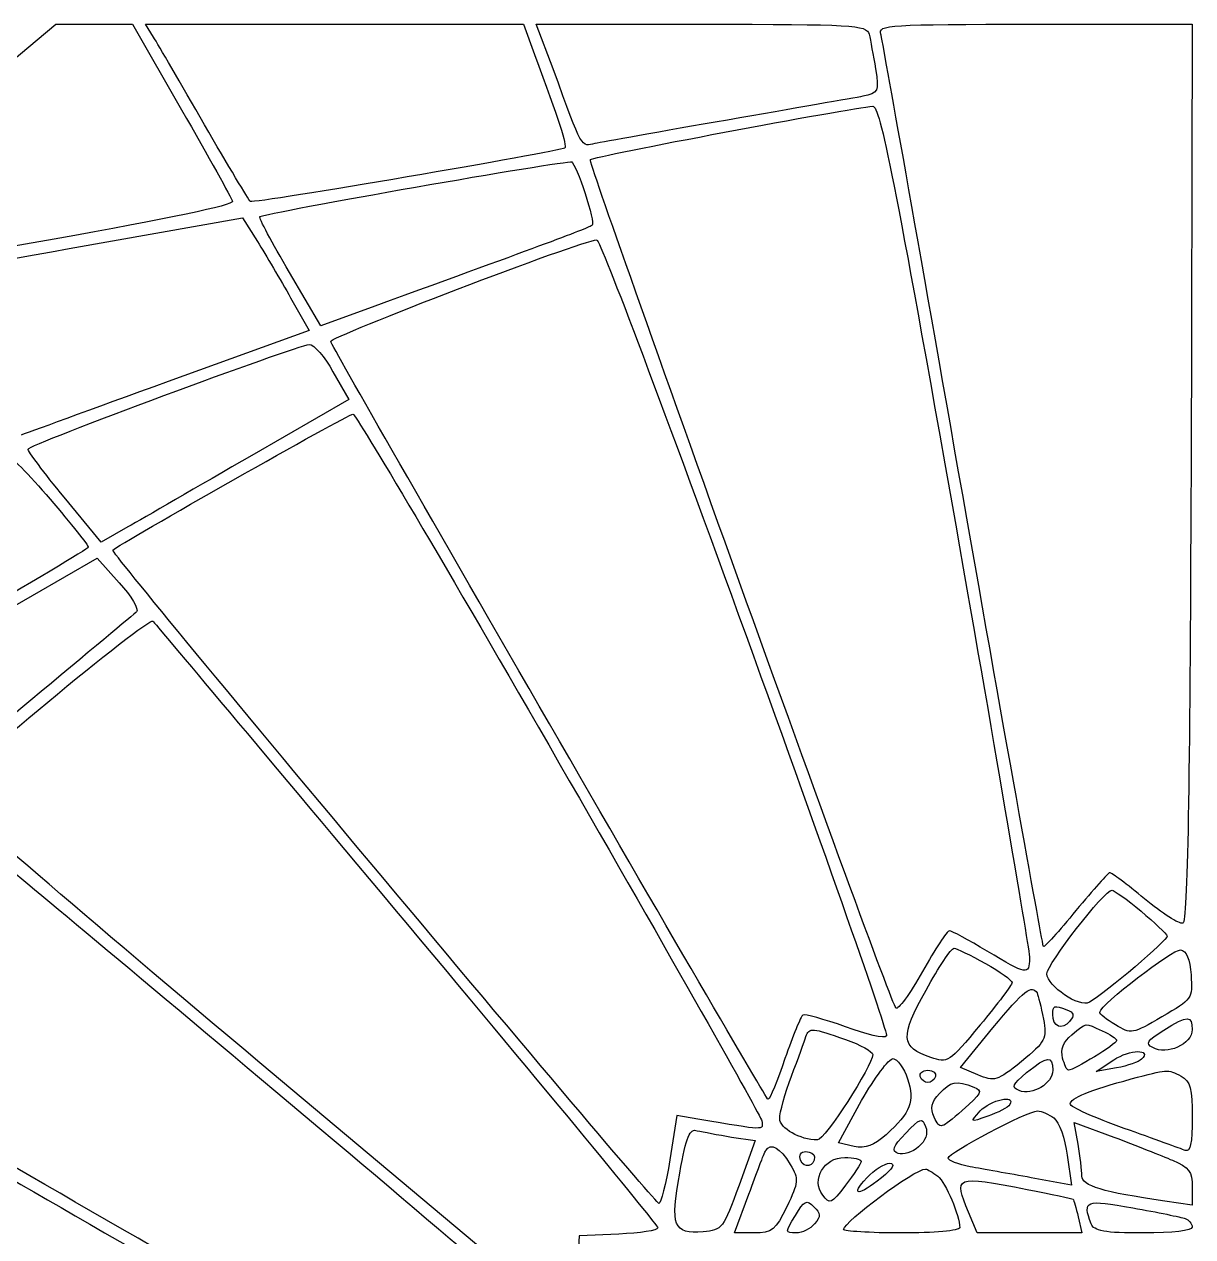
# Model space of a CAD drawing. Extents: x 10 to 239, y 73 to 305.
# Drawn here: x 64.6 to 121.4, y 188.3 to 247.2 of the extents above; entities that cross this region are included whole.
import ezdxf

# ---------------------------------------------------------------- set-up
doc = ezdxf.new("R2010")
doc.units = 0
doc.layers.get('0').update_dxf_attribs({"linetype": 'CONTINUOUS'})

msp = doc.modelspace()

# ---------------------------------------------------------------- linework, layer by layer
at = {"color": 7}
for points in [[(63.923333, 245.293444), (66.152889, 247.156111), (68.015556, 247.156111), (69.878222, 247.156111), (72.248889, 243.007444), (72.248889, 243.007444)], [(70.894222, 246.535222), (70.499111, 247.156111), (79.671333, 247.156111), (88.871778, 247.156111), (89.408, 245.688556), (89.408, 245.688556)], [(90.311111, 244.983), (89.492667, 247.156111), (97.507778, 247.156111)], [(113.707333, 247.156111), (121.355556, 247.156111), (121.299111, 225.368556), (121.299111, 225.368556)], [(105.664, 246.676333), (105.664, 246.676333)], [(91.863333, 238.943444), (91.863333, 238.943444)], [(66.802, 236.262333), (75.212222, 237.758111), (75.946, 236.601)], [(66.068222, 236.713889), (57.319333, 235.189889), (56.754889, 235.895444)], [(81.646889, 233.468333), (79.022222, 232.508778), (77.498222, 235.105222)], [(77.554667, 233.863444), (78.457778, 232.283), (71.599778, 229.799444)], [(77.554667, 233.863444), (77.554667, 233.863444)], [(79.614889, 230.279222), (80.376889, 228.924556), (75.663778, 226.215222)], [(79.614889, 230.279222), (79.614889, 230.279222)], [(65.870667, 224.098556), (65.870667, 224.098556)], [(69.652444, 222.743889), (68.354222, 222.010111), (66.548, 224.183222)], [(109.869111, 222.828556), (109.869111, 222.828556)], [(56.783111, 212.922556), (55.597778, 213.995), (61.863111, 217.607444), (68.156667, 221.219889), (69.229111, 220.034556)], [(70.075778, 218.623444), (70.075778, 218.623444)], [(99.680889, 217.466333), (99.680889, 217.466333)], [(64.939333, 214.333667), (60.000444, 210.213222), (59.012667, 211.031667)], [(90.593333, 211.285667), (90.593333, 211.285667)], [(118.872, 204.089), (118.872, 204.089)], [(83.227333, 203.439889), (83.227333, 203.439889)], [(111.308444, 201.549), (111.308444, 201.549)], [(121.299111, 200.984556), (121.299111, 200.984556)], [(113.820222, 200.109667), (113.820222, 200.109667)], [(115.259556, 199.291222), (115.259556, 199.291222)], [(110.941556, 196.130333), (110.094889, 196.497222), (111.675333, 198.416333)], [(116.981111, 198.275222), (116.981111, 198.275222)], [(121.355556, 198.331667), (121.355556, 198.331667)], [(104.506889, 197.851889), (104.506889, 197.851889)], [(93.500222, 188.397444), (91.581111, 188.312778), (91.44, 186.139667), (91.298889, 183.938333), (76.058889, 196.723)], [(117.686667, 196.469), (116.698889, 196.299667), (117.545556, 196.864111)], [(118.900222, 196.892333), (118.900222, 196.892333)], [(114.582222, 196.356111), (114.582222, 196.356111)], [(107.526667, 195.932778), (107.526667, 195.932778)], [(108.881333, 196.045667), (108.881333, 196.045667)], [(110.744, 195.537667), (110.744, 195.537667)], [(120.819333, 196.073889), (120.819333, 196.073889)], [(77.554667, 194.719222), (77.554667, 194.719222)], [(104.930222, 192.659), (104.168222, 192.828333), (105.297111, 194.888556)], [(112.493778, 194.691), (112.493778, 194.691)], [(97.338444, 193.985444), (96.322444, 194.154778), (95.983778, 192.009889)], [(114.638667, 194.041889), (114.638667, 194.041889)], [(115.824, 192.771889), (115.626444, 193.816111), (117.545556, 193.110556)], [(98.975333, 193.110556), (100.132444, 192.941222), (99.342222, 190.768111)], [(98.975333, 193.110556), (98.975333, 193.110556)], [(108.062889, 192.630778), (108.062889, 192.630778)], [(103.011111, 192.151), (103.011111, 192.151)], [(115.287778, 192.235667), (115.485333, 190.768111), (113.538, 191.135)], [(120.396, 191.981667), (120.396, 191.981667)], [(101.825778, 191.784111), (101.825778, 191.784111)], [(105.268889, 191.925222), (105.268889, 191.925222)], [(106.256667, 191.135), (106.256667, 191.135)], [(108.994222, 191.219667), (108.994222, 191.219667)], [(100.076, 188.453889), (99.116444, 188.453889), (99.822, 190.344778)], [(113.340444, 190.570556), (113.340444, 190.570556)], [(121.355556, 190.683444), (121.355556, 189.808556), (120.029111, 190.006111)], [(115.824, 189.244111), (115.993333, 188.453889), (113.453333, 188.453889), (110.913333, 188.453889), (110.49, 189.469889)], [(121.016889, 189.159444), (121.016889, 189.159444)], [(103.011111, 188.905444), (103.011111, 188.905444)]]:
    msp.add_lwpolyline(points, dxfattribs=at)
for points in [[(97.507778, 247.156111), (104.902, 247.156111), (105.522889, 247.127889), (105.664, 246.676333)], [(106.228444, 246.676333), (106.087333, 247.127889), (106.567111, 247.156111), (113.707333, 247.156111)], [(73.377778, 242.273667), (72.220667, 244.277444), (71.12, 246.168333), (70.894222, 246.535222)], [(105.664, 246.676333), (105.720444, 246.394111), (105.861556, 245.632111), (105.974444, 244.983)], [(110.207778, 224.296111), (108.091111, 236.318778), (106.313111, 246.394111), (106.228444, 246.676333)], [(89.408, 245.688556), (90.593333, 242.499444), (90.988444, 241.257667), (90.875556, 241.144778)], [(92.343111, 241.370556), (91.665778, 241.201222), (91.750444, 241.031889), (90.311111, 244.983)], [(105.974444, 244.983), (106.143778, 243.882333), (106.115556, 243.825889), (105.353556, 243.656556)], [(105.353556, 243.656556), (104.930222, 243.571889), (101.966889, 243.063889), (98.777778, 242.499444)], [(105.833333, 243.176778), (106.200222, 243.205), (106.905778, 239.564333), (109.869111, 222.828556)], [(72.248889, 243.007444), (73.575333, 240.721444), (74.676, 238.717667), (74.732444, 238.548333)], [(92.117333, 240.580333), (92.258444, 240.749667), (104.789111, 243.092111), (105.833333, 243.176778)], [(75.607333, 238.548333), (75.522667, 238.633), (74.506667, 240.298111), (73.377778, 242.273667)], [(98.777778, 242.499444), (95.588667, 241.963222), (92.71, 241.427), (92.343111, 241.370556)], [(90.875556, 241.144778), (90.621556, 240.975444), (75.804889, 238.435444), (75.607333, 238.548333)], [(76.058889, 237.814556), (76.256444, 237.983889), (90.988444, 240.580333), (91.214222, 240.467444)], [(91.214222, 240.467444), (91.298889, 240.411), (91.609333, 239.733667), (91.863333, 238.943444)], [(106.962222, 199.375889), (106.595333, 199.827444), (91.976222, 240.439222), (92.117333, 240.580333)], [(74.732444, 238.548333), (74.788889, 238.379), (71.571556, 237.701667), (66.068222, 236.713889)], [(91.863333, 238.943444), (92.117333, 238.153222), (92.286667, 237.475889), (92.202, 237.391222)], [(77.498222, 235.105222), (76.651556, 236.544556), (76.002444, 237.758111), (76.058889, 237.814556)], [(92.202, 237.391222), (92.089111, 237.278333), (89.746667, 236.403444), (81.646889, 233.468333)], [(58.109556, 234.681889), (58.250667, 234.738333), (62.145333, 235.443889), (66.802, 236.262333)], [(75.946, 236.601), (76.341111, 235.951889), (77.074889, 234.738333), (77.554667, 233.863444)], [(79.502, 231.746778), (79.445556, 231.972556), (91.694, 236.657444), (92.427778, 236.685667)], [(92.427778, 236.685667), (92.597111, 236.685667), (95.842667, 228.049667), (99.680889, 217.466333)], [(64.798222, 226.525667), (64.798222, 226.723222), (77.836889, 231.549222), (78.457778, 231.605667)], [(78.457778, 231.605667), (78.683556, 231.605667), (79.219778, 231.013), (79.614889, 230.279222)], [(100.753333, 194.945), (100.612222, 194.973222), (79.643111, 231.295222), (79.502, 231.746778)], [(71.599778, 229.799444), (67.846222, 228.444778), (64.628889, 227.259444), (64.459556, 227.203)], [(68.918667, 221.615), (69.257333, 221.925444), (80.348667, 228.219), (80.574444, 228.219)], [(80.574444, 228.219), (80.743778, 228.219), (85.231111, 220.599), (90.593333, 211.285667)], [(63.697556, 226.243444), (63.895111, 226.271667), (64.854667, 225.283889), (65.870667, 224.098556)], [(66.548, 224.183222), (65.588444, 225.368556), (64.77, 226.441), (64.798222, 226.525667)], [(75.663778, 226.215222), (73.095556, 224.719444), (70.386222, 223.167222), (69.652444, 222.743889)], [(121.299111, 225.368556), (121.242667, 209.902778), (121.129778, 203.581), (120.904, 203.496333)], [(65.870667, 224.098556), (66.886667, 222.885), (67.733333, 221.840778), (67.733333, 221.756111)], [(114.130667, 202.367444), (114.102444, 202.395667), (112.324444, 212.273444), (110.207778, 224.296111)], [(109.869111, 222.828556), (111.844667, 211.596111), (113.453333, 202.141667), (113.453333, 201.803)], [(67.733333, 221.756111), (67.733333, 221.643222), (55.88, 214.700556), (55.259111, 214.474778)], [(95.447556, 189.893222), (95.193556, 189.921444), (68.777556, 221.473889), (68.918667, 221.615)], [(69.229111, 220.034556), (69.821778, 219.385444), (70.188667, 218.736333), (70.075778, 218.623444)], [(70.075778, 218.623444), (69.962889, 218.510556), (67.648667, 216.591444), (64.939333, 214.333667)], [(60.818889, 209.818111), (60.818889, 210.241444), (70.640222, 218.397667), (70.866, 218.171889)], [(70.866, 218.171889), (70.978889, 218.030778), (76.538667, 211.426778), (83.227333, 203.439889)], [(99.680889, 217.466333), (103.519111, 206.911222), (106.595333, 198.134111), (106.510667, 198.021222)], [(90.593333, 211.285667), (95.955556, 202.000556), (100.386444, 194.154778), (100.442889, 193.900778)], [(76.058889, 196.723), (67.676889, 203.750333), (60.818889, 209.648778), (60.818889, 209.818111)], [(63.217778, 206.713667), (63.471778, 206.516111), (69.934667, 201.125667), (77.554667, 194.719222)], [(117.348, 205.951667), (117.291556, 205.951667), (116.557778, 205.133222), (115.711111, 204.117222)], [(119.041333, 204.681667), (118.194667, 205.387222), (117.432667, 205.951667), (117.348, 205.951667)], [(114.3, 201.041), (114.3, 201.492556), (117.094, 205.105), (117.460889, 205.105)], [(117.460889, 205.105), (117.545556, 205.105), (118.194667, 204.653444), (118.872, 204.089)], [(120.904, 203.496333), (120.734667, 203.439889), (119.888, 203.976111), (119.041333, 204.681667)], [(115.711111, 204.117222), (114.892667, 203.101222), (114.158889, 202.311), (114.130667, 202.367444)], [(118.872, 204.089), (119.521111, 203.524556), (120.113778, 202.988333), (120.142, 202.875444)], [(83.227333, 203.439889), (89.916, 195.453), (95.391111, 188.820778), (95.391111, 188.707889)], [(109.558667, 203.129444), (109.445778, 203.129444), (108.853111, 202.226333), (108.260444, 201.153889)], [(111.393111, 202.141667), (110.49, 202.677889), (109.671556, 203.129444), (109.558667, 203.129444)], [(120.142, 202.875444), (120.198444, 202.706111), (117.178667, 200.137889), (116.360222, 199.658111)], [(108.429778, 200.250778), (109.050667, 201.379667), (109.643333, 202.282778), (109.784444, 202.282778)], [(109.784444, 202.282778), (109.897333, 202.282778), (110.574667, 201.944111), (111.308444, 201.549)], [(113.453333, 201.803), (113.453333, 200.956333), (113.312222, 200.984556), (111.393111, 202.141667)], [(116.868222, 199.178333), (116.896444, 199.545222), (120.424222, 202.254556), (120.791111, 202.198111)], [(120.791111, 202.198111), (121.073333, 202.169889), (121.242667, 201.746556), (121.299111, 200.984556)], [(111.308444, 201.549), (112.014, 201.153889), (112.606667, 200.730556), (112.606667, 200.617667)], [(108.260444, 201.153889), (107.639556, 200.053222), (107.046889, 199.263), (106.962222, 199.375889)], [(116.360222, 199.658111), (115.880444, 199.375889), (114.3, 200.448333), (114.3, 201.041)], [(121.299111, 200.984556), (121.383778, 199.827444), (121.355556, 199.799222), (119.888, 198.952556)], [(108.655556, 196.977), (107.188, 197.456778), (107.159778, 197.993), (108.429778, 200.250778)], [(112.606667, 200.617667), (112.606667, 200.504778), (111.901111, 199.573444), (111.054444, 198.557444)], [(111.675333, 198.416333), (113.199333, 200.250778), (113.566222, 200.533), (113.820222, 200.109667)], [(113.820222, 200.109667), (113.876667, 199.968556), (114.017778, 199.432333), (114.130667, 198.839667)], [(102.446667, 199.037222), (102.333778, 198.980778), (101.966889, 198.021222), (101.571778, 196.920556)], [(104.506889, 198.472778), (103.462667, 198.839667), (102.531333, 199.093667), (102.446667, 199.037222)], [(114.582222, 199.065444), (114.582222, 199.517), (114.638667, 199.517), (115.259556, 199.291222)], [(115.400667, 198.726778), (115.033778, 198.275222), (114.582222, 198.472778), (114.582222, 199.065444)], [(115.259556, 199.291222), (115.626444, 199.150111), (115.654667, 199.037222), (115.400667, 198.726778)], [(117.630222, 198.557444), (117.206889, 198.811444), (116.84, 199.093667), (116.868222, 199.178333)], [(119.972667, 198.303444), (121.158, 199.037222), (121.355556, 199.037222), (121.355556, 198.331667)], [(106.510667, 198.021222), (106.426, 197.880111), (105.522889, 198.077667), (104.506889, 198.472778)], [(111.054444, 198.557444), (109.530444, 196.723), (109.474, 196.694778), (108.655556, 196.977)], [(114.130667, 198.839667), (114.3, 197.880111), (114.243556, 197.767222), (113.058222, 196.779444)], [(115.513556, 198.077667), (116.275556, 198.698556), (116.106222, 198.670333), (116.981111, 198.275222)], [(119.888, 198.952556), (118.448667, 198.105889), (118.392222, 198.105889), (117.630222, 198.557444)], [(101.882222, 196.073889), (102.220889, 196.920556), (102.531333, 197.795444), (102.587778, 197.993)], [(102.587778, 197.993), (102.757111, 198.444556), (102.898222, 198.416333), (104.506889, 197.851889)], [(115.062, 196.948778), (114.949111, 197.372111), (115.090222, 197.739), (115.513556, 198.077667)], [(116.981111, 198.275222), (117.376222, 198.105889), (117.686667, 197.880111), (117.686667, 197.795444)], [(119.436444, 197.456778), (119.069556, 197.654333), (119.154222, 197.795444), (119.972667, 198.303444)], [(121.355556, 198.331667), (121.355556, 197.626111), (120.113778, 197.061667), (119.436444, 197.456778)], [(104.506889, 197.851889), (105.240667, 197.597889), (105.833333, 197.259222), (105.833333, 197.118111)], [(117.686667, 197.795444), (117.686667, 197.626111), (115.598222, 196.356111), (115.344222, 196.356111)], [(117.545556, 196.864111), (118.335778, 197.372111), (119.408222, 197.400333), (118.900222, 196.892333)], [(88.166222, 177.785889), (87.968667, 177.898778), (55.569556, 196.610111), (54.694667, 197.118111)], [(101.571778, 196.920556), (101.204889, 195.848111), (100.838, 194.945), (100.753333, 194.945)], [(105.833333, 197.118111), (105.833333, 196.581889), (103.490889, 192.969444), (103.152222, 192.969444)], [(105.297111, 194.888556), (105.918, 195.989222), (106.623556, 196.920556), (106.821111, 196.920556)], [(106.821111, 196.920556), (107.018667, 196.920556), (107.357333, 196.469), (107.526667, 195.932778)], [(113.058222, 196.779444), (111.872889, 195.819889), (111.76, 195.791667), (110.941556, 196.130333)], [(113.312222, 196.243222), (114.328222, 197.061667), (114.582222, 197.089889), (114.582222, 196.356111)], [(115.344222, 196.356111), (115.259556, 196.356111), (115.146667, 196.638333), (115.062, 196.948778)], [(118.900222, 196.892333), (118.759111, 196.751222), (118.222889, 196.581889), (117.686667, 196.469)], [(108.147556, 196.045667), (108.091111, 196.215), (108.260444, 196.356111), (108.514444, 196.356111)], [(108.514444, 196.356111), (108.768444, 196.356111), (108.937778, 196.215), (108.881333, 196.045667)], [(112.945333, 195.368333), (112.550222, 195.537667), (112.606667, 195.650556), (113.312222, 196.243222)], [(114.582222, 196.356111), (114.582222, 195.707), (113.594444, 195.114333), (112.945333, 195.368333)], [(118.392222, 195.932778), (120.170222, 196.412556), (120.142, 196.412556), (120.819333, 196.073889)], [(101.317778, 194.013667), (101.317778, 194.295889), (101.571778, 195.227222), (101.882222, 196.073889)], [(107.526667, 195.932778), (107.893556, 194.832111), (107.696, 194.324111), (106.482444, 193.223444)], [(108.514444, 195.763444), (108.373333, 195.763444), (108.204, 195.876333), (108.147556, 196.045667)], [(108.881333, 196.045667), (108.824889, 195.876333), (108.655556, 195.763444), (108.514444, 195.763444)], [(109.078889, 195.227222), (109.615111, 195.819889), (109.897333, 195.876333), (110.744, 195.537667)], [(110.744, 195.537667), (111.195556, 195.368333), (111.139111, 195.227222), (110.179556, 194.408778)], [(115.428889, 194.719222), (115.428889, 195.001444), (116.388444, 195.396556), (118.392222, 195.932778)], [(120.819333, 196.073889), (121.270889, 195.819889), (121.355556, 195.453), (121.355556, 194.070111)], [(108.824889, 194.070111), (108.627333, 194.521667), (108.683778, 194.803889), (109.078889, 195.227222)], [(111.054444, 194.380556), (111.562444, 194.916778), (112.804222, 195.199), (112.493778, 194.691)], [(57.432222, 194.832111), (57.573333, 194.775667), (64.628889, 190.711667), (73.095556, 185.829222)], [(77.554667, 194.719222), (85.202889, 188.312778), (91.44, 182.950556), (91.44, 182.837667)], [(110.179556, 194.408778), (109.135333, 193.477444), (109.107111, 193.477444), (108.824889, 194.070111)], [(109.502222, 192.094556), (109.502222, 192.348556), (113.340444, 194.380556), (113.848444, 194.380556)], [(111.421333, 194.126556), (110.546444, 193.816111), (110.546444, 193.816111), (111.054444, 194.380556)], [(112.493778, 194.691), (112.409111, 194.549889), (111.929333, 194.295889), (111.421333, 194.126556)], [(113.848444, 194.380556), (114.046, 194.380556), (114.384667, 194.211222), (114.638667, 194.041889)], [(118.053556, 193.533889), (116.614222, 194.041889), (115.428889, 194.578111), (115.428889, 194.719222)], [(100.442889, 193.900778), (100.527556, 193.421), (100.640444, 193.421), (97.338444, 193.985444)], [(103.152222, 192.969444), (102.305556, 192.969444), (101.317778, 193.533889), (101.317778, 194.013667)], [(107.442, 193.308111), (108.147556, 194.041889), (108.232222, 194.070111), (108.401556, 193.618556)], [(114.638667, 194.041889), (114.892667, 193.844333), (115.174889, 193.025889), (115.287778, 192.235667)], [(121.355556, 194.070111), (121.355556, 192.800111), (121.270889, 192.376778), (121.016889, 192.461444)], [(96.463556, 191.360778), (96.774, 193.167), (96.943333, 193.533889), (97.310222, 193.421)], [(97.310222, 193.421), (97.592444, 193.364556), (98.326222, 193.223444), (98.975333, 193.110556)], [(106.482444, 193.223444), (105.889778, 192.687222), (105.494667, 192.546111), (104.930222, 192.659)], [(107.075111, 192.320333), (106.736444, 192.433222), (106.792889, 192.630778), (107.442, 193.308111)], [(108.401556, 193.618556), (108.542667, 193.279889), (108.401556, 192.941222), (108.062889, 192.630778)], [(121.016889, 192.461444), (120.819333, 192.546111), (119.464667, 193.025889), (118.053556, 193.533889)], [(100.640444, 192.461444), (100.894444, 192.856556), (101.317778, 192.602556), (101.825778, 191.784111)], [(108.062889, 192.630778), (107.752444, 192.376778), (107.300889, 192.235667), (107.075111, 192.320333)], [(115.993333, 191.219667), (115.993333, 191.473667), (115.908667, 192.179222), (115.824, 192.771889)], [(117.545556, 193.110556), (118.589778, 192.715444), (119.888, 192.207444), (120.396, 191.981667)], [(95.983778, 192.009889), (95.786222, 190.824556), (95.532222, 189.865), (95.447556, 189.893222)], [(99.822, 190.344778), (100.188889, 191.360778), (100.555778, 192.320333), (100.640444, 192.461444)], [(102.333778, 191.981667), (102.249111, 192.235667), (102.333778, 192.405), (102.587778, 192.405)], [(103.011111, 192.151), (103.011111, 191.671222), (102.503111, 191.558333), (102.333778, 191.981667)], [(102.587778, 192.405), (102.813556, 192.405), (103.011111, 192.292111), (103.011111, 192.151)], [(103.406222, 190.288333), (102.841778, 191.050333), (103.462667, 192.122778), (104.478667, 192.122778)], [(104.478667, 192.122778), (104.902, 192.122778), (105.268889, 192.038111), (105.268889, 191.925222)], [(110.574667, 191.671222), (109.982, 191.784111), (109.502222, 191.981667), (109.502222, 192.094556)], [(120.396, 191.981667), (121.214444, 191.643), (121.355556, 191.445444), (121.355556, 190.683444)], [(101.825778, 191.784111), (102.249111, 191.050333), (102.249111, 190.937444), (101.656444, 189.723889)], [(104.422222, 188.623222), (104.422222, 188.990111), (107.865333, 191.558333), (108.401556, 191.558333)], [(105.268889, 191.925222), (105.268889, 191.840556), (104.930222, 191.304333), (104.506889, 190.768111)], [(105.551111, 191.135), (105.918, 191.530111), (106.426, 191.840556), (106.651778, 191.840556)], [(106.651778, 191.840556), (106.962222, 191.812333), (106.821111, 191.586556), (106.256667, 191.135)], [(108.401556, 191.558333), (108.486222, 191.558333), (108.740222, 191.389), (108.994222, 191.219667)], [(113.538, 191.135), (112.493778, 191.332556), (111.139111, 191.558333), (110.574667, 191.671222)], [(97.592444, 188.510333), (96.153111, 188.397444), (95.983778, 188.792556), (96.463556, 191.360778)], [(106.256667, 191.135), (105.156, 190.231889), (104.704444, 190.231889), (105.551111, 191.135)], [(108.994222, 191.219667), (109.389333, 190.881), (110.066667, 189.300556), (110.066667, 188.707889)], [(110.49, 189.469889), (109.756222, 191.219667), (109.812667, 191.247889), (113.340444, 190.570556)], [(120.029111, 190.006111), (117.009333, 190.429444), (115.993333, 190.739889), (115.993333, 191.219667)], [(99.342222, 190.768111), (98.580222, 188.679667), (98.523778, 188.595), (97.592444, 188.510333)], [(104.506889, 190.768111), (103.829556, 189.865), (103.744889, 189.836778), (103.406222, 190.288333)], [(113.340444, 190.570556), (114.525778, 190.344778), (115.541778, 190.119), (115.57, 190.090778)], [(101.656444, 189.723889), (101.120222, 188.595), (100.950889, 188.453889), (100.076, 188.453889)], [(102.079778, 189.300556), (102.503111, 190.034333), (102.616, 190.090778), (102.982889, 189.723889)], [(102.982889, 189.723889), (103.321556, 189.413444), (103.321556, 189.244111), (103.011111, 188.905444)], [(115.57, 190.090778), (115.598222, 190.034333), (115.711111, 189.667444), (115.824, 189.244111)], [(116.444889, 188.905444), (116.021556, 190.034333), (116.162667, 190.090778), (118.476889, 189.667444)], [(118.476889, 189.667444), (119.662222, 189.469889), (120.819333, 189.215889), (121.016889, 189.159444)], [(102.108, 188.453889), (101.571778, 188.453889), (101.571778, 188.482111), (102.079778, 189.300556)], [(121.016889, 189.159444), (121.186222, 189.103), (121.355556, 188.905444), (121.355556, 188.736111)], [(95.391111, 188.707889), (95.391111, 188.566778), (94.544444, 188.453889), (93.500222, 188.397444)], [(103.011111, 188.905444), (102.813556, 188.651444), (102.418444, 188.453889), (102.108, 188.453889)], [(107.244444, 188.453889), (105.692222, 188.453889), (104.422222, 188.538556), (104.422222, 188.623222)], [(110.066667, 188.707889), (110.066667, 188.566778), (108.796667, 188.453889), (107.244444, 188.453889)], [(118.984889, 188.453889), (117.094, 188.453889), (116.586, 188.538556), (116.444889, 188.905444)], [(121.355556, 188.736111), (121.355556, 188.566778), (120.424222, 188.453889), (118.984889, 188.453889)]]:
    msp.add_open_spline(points, degree=3, dxfattribs=at)

doc.saveas('drawing.dxf')
